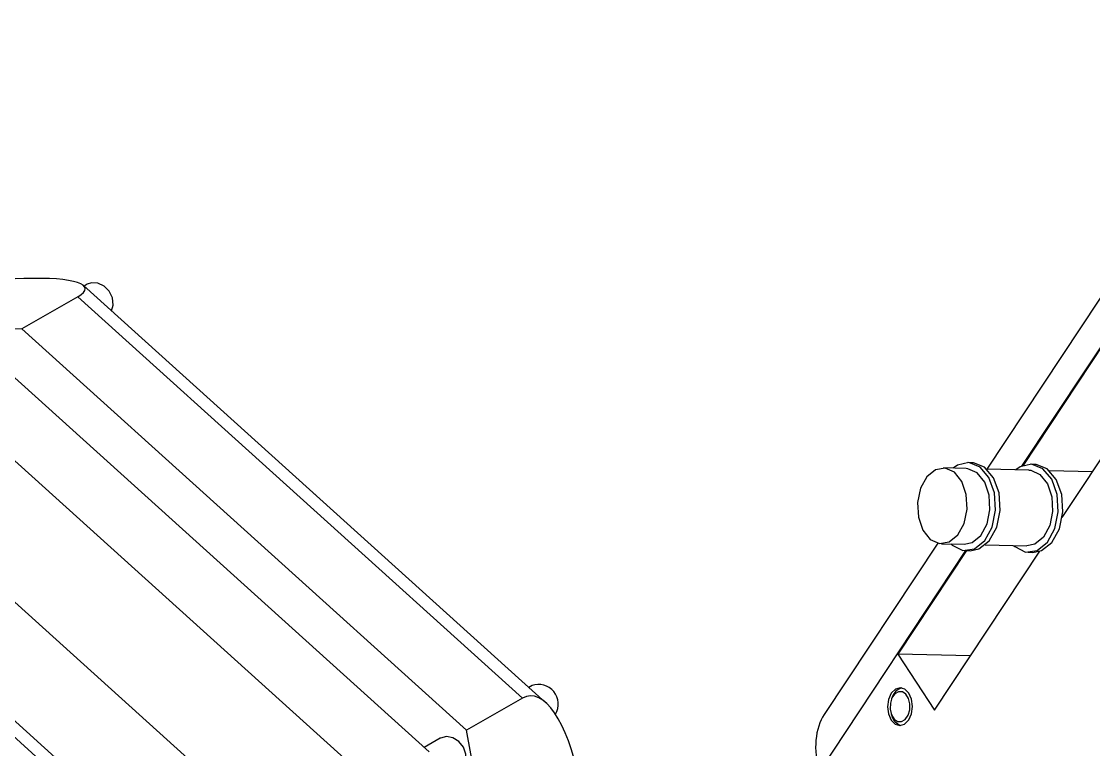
# Model space of a CAD drawing. Header units: inches. Extents: x 0 to 34.7, y 0 to 30.8.
# Drawn here: x 16.41 to 21.71, y 19.03 to 22.64 of the extents above; entities that cross this region are included whole.
import ezdxf

# ---------------------------------------------------------------- set-up
doc = ezdxf.new("R2010")
doc.units = ezdxf.units.IN
doc.header["$MEASUREMENT"] = 0

msp = doc.modelspace()

# ---------------------------------------------------------------- linework, layer by layer
at = {"color": 7, "linetype": 'Continuous', "lineweight": 25}
for p, q in [((22.649, 22.6355), (21.1831, 20.4207)), ((22.1346, 21.6072), (21.3603, 20.4372)), ((16.4222, 21.3631), (16.1756, 21.354)), ((19.003, 19.2644), (16.7173, 21.3283)), ((16.7354, 21.335), (16.7198, 21.3261)), ((21.5557, 20.1809), (22.3158, 21.3294)), ((16.6891, 21.2734), (16.4115, 21.1137)), ((18.8881, 19.2877), (16.6891, 21.2734)), ((16.4115, 21.1137), (15.9777, 21.0976)), ((18.6106, 19.128), (16.4115, 21.1137)), ((18.4255, 19.0215), (16.2265, 21.0072)), ((15.9489, 20.8475), (18.148, 18.8618)), ((18.0553, 18.2471), (15.312, 20.7243)), ((21.0812, 20.4231), (20.9681, 20.4261)), ((21.1122, 20.4519), (21.0896, 20.4525)), ((21.391, 20.4151), (21.1834, 20.4205)), ((21.422, 20.4439), (21.3994, 20.4445)), ((21.7052, 20.4069), (21.4932, 20.4124)), ((20.9402, 20.0537), (20.3796, 19.2067)), ((20.9583, 20.0512), (21.0714, 20.0483)), ((21.1753, 20.0456), (21.3812, 20.0402)), ((21.082, 20.0169), (20.7434, 19.5052)), ((20.9246, 19.2274), (21.445, 20.0137)), ((21.0782, 20.017), (21.1008, 20.0164)), ((21.3881, 20.0089), (21.4107, 20.0083)), ((17.8294, 17.8622), (15.5437, 19.9261)), ((17.7145, 17.8854), (15.5155, 19.8711)), ((20.7434, 19.5052), (20.9246, 19.2274)), ((21.1023, 19.4959), (20.7434, 19.5052)), ((18.9345, 19.3493), (18.9189, 19.3404)), ((18.8881, 19.2877), (18.6106, 19.128)), ((20.7156, 19.2923), (20.7119, 19.2832)), ((20.71, 19.2094), (20.7132, 19.2001)), ((18.4811, 19.0885), (18.4019, 19.0429)), ((18.6993, 18.6401), (18.6106, 19.128))]:
    msp.add_line(p, q, dxfattribs=at)
at = {"color": 8, "linetype": 'Continuous', "lineweight": 25}
for p, q in [((22.679, 22.4359), (21.3544, 20.4347)), ((21.078, 20.017), (20.3533, 18.9221))]:
    msp.add_line(p, q, dxfattribs=at)
at = {"color": 7, "linetype": 'Continuous', "lineweight": 25, "flags": 128}
for points in [[(16.8562, 21.2029), (16.8635, 21.2323), (16.8596, 21.2673), (16.8439, 21.3003), (16.8188, 21.3262), (16.7881, 21.3411), (16.7565, 21.3426), (16.7354, 21.335)], [(20.9495, 20.0519), (20.9974, 20.0598), (21.0401, 20.0949), (21.071, 20.1519), (21.0856, 20.2221), (21.0815, 20.2948), (21.0594, 20.359), (21.0227, 20.4048), (20.9768, 20.4254), (20.929, 20.4175), (20.8863, 20.3824), (20.8553, 20.3255), (20.8408, 20.2553), (20.8448, 20.1825), (20.8669, 20.1184), (20.9037, 20.0725), (20.9495, 20.0519)], [(21.0054, 20.05), (21.0111, 20.0447), (21.0649, 20.0183), (21.1216, 20.026), (21.1724, 20.0667), (21.2092, 20.1338), (21.2262, 20.217), (21.2208, 20.3029), (21.1937, 20.3781), (21.1494, 20.4306), (21.0946, 20.4523), (21.0382, 20.4396), (21.0168, 20.4248)], [(21.0714, 20.0483), (21.1105, 20.0568), (21.1532, 20.0919), (21.1841, 20.1489), (21.1987, 20.2191), (21.1946, 20.2918), (21.1725, 20.356), (21.1357, 20.4019), (21.0899, 20.4224), (21.0812, 20.4231)], [(21.1008, 20.0164), (21.1442, 20.0254), (21.195, 20.0661), (21.2318, 20.1333), (21.2488, 20.2164), (21.2434, 20.3023), (21.2164, 20.3775), (21.172, 20.43), (21.1173, 20.4517), (21.1122, 20.4519)], [(21.3152, 20.0419), (21.321, 20.0367), (21.3747, 20.0102), (21.4314, 20.0179), (21.4822, 20.0586), (21.519, 20.1258), (21.5361, 20.2089), (21.5307, 20.2948), (21.5036, 20.37), (21.4592, 20.4225), (21.4045, 20.4442), (21.3481, 20.4315), (21.3267, 20.4167)], [(21.391, 20.4151), (21.3998, 20.4144), (21.4456, 20.3938), (21.4824, 20.3479), (21.5045, 20.2838), (21.5085, 20.211), (21.494, 20.1408), (21.463, 20.0839), (21.4203, 20.0488), (21.3812, 20.0402)], [(21.4107, 20.0083), (21.4541, 20.0173), (21.5048, 20.058), (21.5417, 20.1252), (21.5587, 20.2083), (21.5533, 20.2942), (21.5262, 20.3694), (21.4819, 20.422), (21.4271, 20.4436), (21.422, 20.4439)], [(20.798, 19.312), (20.7782, 19.3321), (20.7547, 19.3389), (20.7311, 19.3315), (20.7109, 19.311), (20.6973, 19.2804), (20.6922, 19.2445), (20.6966, 19.2087), (20.7096, 19.1784), (20.7294, 19.1583), (20.7529, 19.1515), (20.7765, 19.1589), (20.7967, 19.1794), (20.8103, 19.21), (20.8154, 19.2459), (20.8111, 19.2817), (20.798, 19.312)], [(20.7051, 19.2322), (20.7116, 19.2049), (20.7246, 19.1838), (20.742, 19.172), (20.7612, 19.1713), (20.7793, 19.1819), (20.7935, 19.2022), (20.8016, 19.2289), (20.8025, 19.2582), (20.796, 19.2854), (20.783, 19.3066), (20.7656, 19.3184), (20.7464, 19.319), (20.7283, 19.3085), (20.7141, 19.2882), (20.706, 19.2615), (20.7051, 19.2322)], [(18.5746, 18.926), (18.5959, 18.9458), (18.6079, 18.9756), (18.6078, 19.0102), (18.5954, 19.0443), (18.5728, 19.0729), (18.5434, 19.0914), (18.5115, 19.0971), (18.4822, 19.0891), (18.4811, 19.0885)]]:
    msp.add_lwpolyline(points, dxfattribs=at)
at = {"color": 7, "linetype": 'Continuous', "lineweight": 25}
for centre, radius, start, end in [((18.9671, 19.258), 0.097, 328.9493, 109.6544), ((20.7804, 19.2725), 0.0677, 104.5812, 163.0315), ((20.7791, 19.2167), 0.068, 194.0998, 252.3133)]:
    msp.add_arc(centre, radius, start, end, dxfattribs=at)
for centre, major_axis, ratio, start_param, end_param in [((16.2372, 21.2566), (0.4882, 0.0578), 0.186256, 5.872495, 7.443291), ((18.9805, 18.7794), (-0.0615, 0.5187), 0.380703, 4.87381, 6.444606), ((20.636, 18.9147), (-0.1919, 0.3522), 0.652231, 0.332781, 1.209676)]:
    msp.add_ellipse(centre, major_axis=major_axis, ratio=ratio, start_param=start_param, end_param=end_param, dxfattribs=at)

doc.saveas('drawing.dxf')
